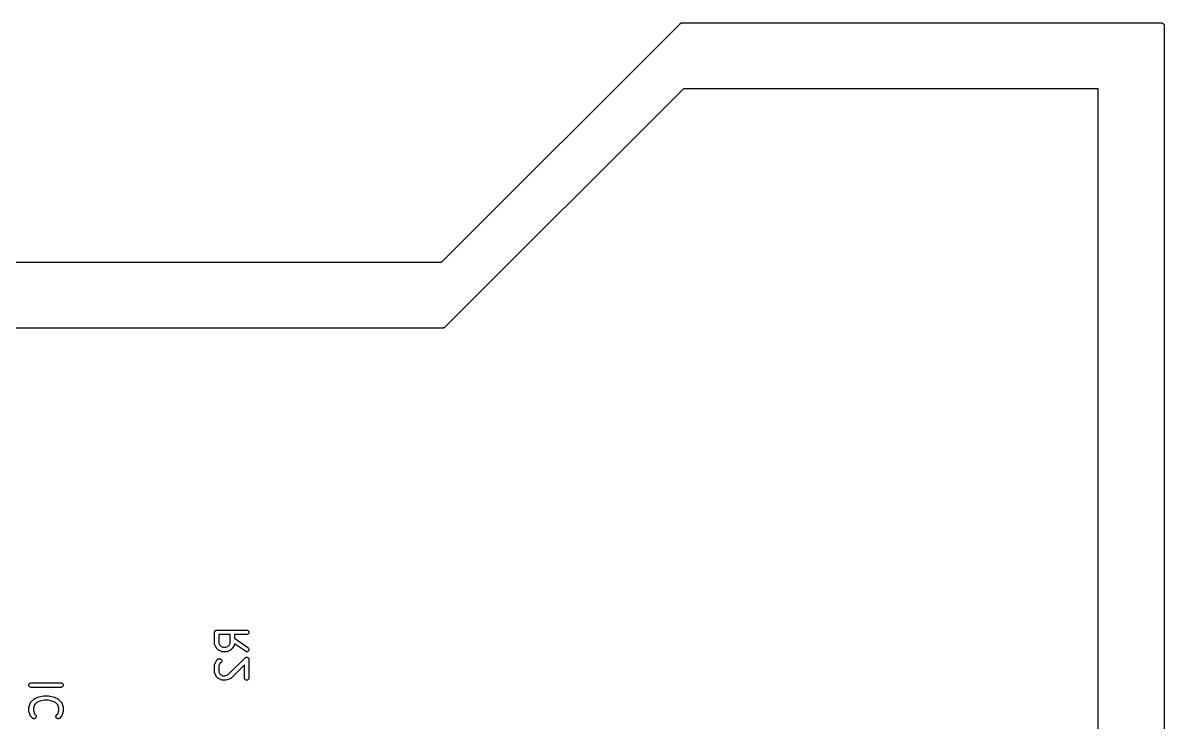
# Model space of a CAD drawing. Extents: x 112.9 to 189.1, y -124 to -78.
# Drawn here: x 169.99 to 189.05, y -89.63 to -77.95 of the extents above; entities that cross this region are included whole.
import ezdxf

# ---------------------------------------------------------------- set-up
doc = ezdxf.new("R2010")
doc.units = 0
doc.layers.add('BLACK', color=7, linetype='CONTINUOUS')

msp = doc.modelspace()

# ---------------------------------------------------------------- linework, layer by layer
at = {"layer": 'BLACK', "linetype": 'CONTINUOUS'}
for p, q in [((180.965, -77.9642), (180.969, -77.9613)), ((180.969, -77.9613), (180.972, -77.9584)), ((180.972, -77.9583), (180.973, -77.9582)), ((180.972, -77.9584), (180.972, -77.9583)), ((180.973, -77.9581), (180.977, -77.956)), ((180.973, -77.9582), (180.973, -77.9581)), ((180.973, -77.9581), (180.973, -77.9581)), ((180.977, -77.956), (180.981, -77.9538)), ((180.981, -77.9536), (180.986, -77.9523)), ((180.981, -77.9537), (180.981, -77.9536)), ((180.981, -77.9536), (180.981, -77.9536)), ((180.981, -77.9536), (180.981, -77.9536)), ((180.981, -77.9538), (180.981, -77.9537)), ((180.986, -77.9523), (180.99, -77.951)), ((180.99, -77.951), (180.99, -77.9509)), ((180.99, -77.9509), (180.991, -77.9509)), ((180.991, -77.9509), (180.995, -77.9505)), ((180.991, -77.9509), (180.991, -77.9509)), ((180.991, -77.9509), (180.991, -77.9509)), ((180.995, -77.9505), (181, -77.95)), ((181, -77.95), (189, -77.95)), ((189, -77.95), (189, -77.95)), ((189, -77.95), (189, -77.95)), ((189, -77.95), (189, -77.95)), ((189, -77.95), (189.001, -77.95)), ((189.001, -77.95), (189.005, -77.9505)), ((189.005, -77.9505), (189.01, -77.951)), ((189.01, -77.951), (189.01, -77.9511)), ((189.01, -77.9511), (189.01, -77.9511)), ((189.01, -77.9511), (189.015, -77.9525)), ((189.015, -77.9525), (189.019, -77.9539)), ((189.019, -77.9539), (189.02, -77.954)), ((189.02, -77.954), (189.02, -77.954)), ((189.02, -77.954), (189.024, -77.9563)), ((189.024, -77.9563), (189.028, -77.9585)), ((189.028, -77.9585), (189.028, -77.9587)), ((189.028, -77.9587), (189.028, -77.9587)), ((189.028, -77.9587), (189.032, -77.9617)), ((189.032, -77.9617), (189.035, -77.9648)), ((176.979, -81.95), (180.965, -77.9646)), ((180.965, -77.9643), (180.965, -77.9642)), ((180.965, -77.9645), (180.965, -77.9643)), ((180.965, -77.9643), (180.965, -77.9643)), ((180.965, -77.9643), (180.965, -77.9643)), ((180.965, -77.9646), (180.965, -77.9645)), ((180.965, -77.9645), (180.965, -77.9645)), ((180.965, -77.9645), (180.965, -77.9645)), ((189.035, -77.9648), (189.036, -77.9649)), ((189.036, -77.9649), (189.036, -77.965)), ((189.036, -77.965), (189.039, -77.9686)), ((189.039, -77.9686), (189.042, -77.9723)), ((189.042, -77.9723), (189.042, -77.9725)), ((189.042, -77.9725), (189.042, -77.9726)), ((189.042, -77.9726), (189.044, -77.9767)), ((189.044, -77.9767), (189.046, -77.9809)), ((189.046, -77.9809), (189.046, -77.9811)), ((189.046, -77.9811), (189.046, -77.9813)), ((189.046, -77.9813), (189.048, -77.9857)), ((189.048, -77.9857), (189.049, -77.9903)), ((189.049, -77.9903), (189.049, -77.9905)), ((189.049, -77.9905), (189.049, -77.9906)), ((189.049, -77.9906), (189.05, -77.9953)), ((189.05, -77.9953), (189.05, -78)), ((189.05, -78), (189.05, -124)), ((181.021, -79.05), (177.035, -83.0354)), ((187.95, -79.05), (181.021, -79.05)), ((187.95, -122.95), (187.95, -79.05)), ((125.021, -81.95), (176.979, -81.95)), ((177, -83.05), (125, -83.05)), ((177.005, -83.0495), (177, -83.05)), ((177.009, -83.0491), (177.005, -83.0495)), ((177.01, -83.0491), (177.009, -83.0491)), ((177.009, -83.0491), (177.009, -83.0491)), ((177.009, -83.0491), (177.009, -83.0491)), ((177.014, -83.0477), (177.01, -83.049)), ((177.01, -83.049), (177.01, -83.0491)), ((177.019, -83.0464), (177.014, -83.0477)), ((177.023, -83.0441), (177.019, -83.0462)), ((177.019, -83.0462), (177.019, -83.0463)), ((177.019, -83.0463), (177.019, -83.0464)), ((177.019, -83.0464), (177.019, -83.0464)), ((177.019, -83.0464), (177.019, -83.0464)), ((177.027, -83.0419), (177.023, -83.0441)), ((177.028, -83.0417), (177.027, -83.0418)), ((177.027, -83.0418), (177.027, -83.0419)), ((177.027, -83.0419), (177.027, -83.0419)), ((177.031, -83.0387), (177.028, -83.0416)), ((177.028, -83.0416), (177.028, -83.0417)), ((177.035, -83.0358), (177.031, -83.0387)), ((177.035, -83.0354), (177.035, -83.0355)), ((177.035, -83.0355), (177.035, -83.0355)), ((177.035, -83.0355), (177.035, -83.0355)), ((177.035, -83.0355), (177.035, -83.0357)), ((177.035, -83.0357), (177.035, -83.0357)), ((177.035, -83.0357), (177.035, -83.0357)), ((177.035, -83.0357), (177.035, -83.0358)), ((173.189, -88.1233), (173.19, -88.1232)), ((173.189, -88.1234), (173.189, -88.1233)), ((173.189, -88.1269), (173.189, -88.1234)), ((173.189, -88.1304), (173.189, -88.1269)), ((173.189, -88.1307), (173.189, -88.1304)), ((173.189, -88.131), (173.189, -88.1307)), ((173.189, -88.1307), (173.189, -88.1307)), ((173.189, -88.1307), (173.189, -88.1307)), ((173.189, -88.3214), (173.189, -88.131)), ((173.19, -88.1232), (173.191, -88.1197)), ((173.191, -88.1197), (173.192, -88.1164)), ((173.192, -88.1162), (173.193, -88.1131)), ((173.192, -88.1163), (173.192, -88.1162)), ((173.192, -88.1164), (173.192, -88.1163)), ((173.193, -88.1131), (173.195, -88.11)), ((173.195, -88.1098), (173.197, -88.1071)), ((173.195, -88.1099), (173.195, -88.1098)), ((173.195, -88.11), (173.195, -88.1099)), ((173.197, -88.1071), (173.2, -88.1043)), ((173.2, -88.1042), (173.203, -88.1019)), ((173.2, -88.1043), (173.2, -88.1042)), ((173.2, -88.1043), (173.2, -88.1043)), ((173.203, -88.1019), (173.205, -88.0997)), ((173.205, -88.0997), (173.206, -88.0997)), ((173.206, -88.0996), (173.209, -88.0979)), ((173.206, -88.0997), (173.206, -88.0996)), ((173.209, -88.0979), (173.212, -88.0963)), ((173.212, -88.0962), (173.216, -88.0952)), ((173.212, -88.0963), (173.212, -88.0962)), ((173.212, -88.0962), (173.212, -88.0962)), ((173.216, -88.0952), (173.219, -88.0942)), ((173.219, -88.0941), (173.223, -88.0938)), ((173.219, -88.0942), (173.219, -88.0941)), ((173.219, -88.0942), (173.219, -88.0942)), ((173.223, -88.0938), (173.226, -88.0935)), ((173.226, -88.0935), (173.726, -88.0935)), ((173.264, -88.1685), (173.264, -88.3126)), ((173.451, -88.1685), (173.264, -88.1685)), ((173.451, -88.3126), (173.451, -88.1685)), ((173.726, -88.1685), (173.526, -88.1685)), ((173.526, -88.1685), (173.526, -88.2305)), ((173.526, -88.2305), (173.748, -88.3859)), ((173.726, -88.0935), (173.727, -88.0935)), ((173.733, -88.1677), (173.726, -88.1685)), ((173.727, -88.0935), (173.734, -88.0943)), ((173.74, -88.1656), (173.733, -88.1677)), ((173.734, -88.0943), (173.741, -88.0965)), ((173.747, -88.1622), (173.74, -88.1656)), ((173.741, -88.0965), (173.747, -88.1)), ((173.747, -88.1), (173.753, -88.1047)), ((173.753, -88.1576), (173.747, -88.1622)), ((173.753, -88.1047), (173.758, -88.1104)), ((173.757, -88.1519), (173.753, -88.1576)), ((173.761, -88.1455), (173.757, -88.1519)), ((173.758, -88.1104), (173.761, -88.1169)), ((173.761, -88.1169), (173.763, -88.1239)), ((173.763, -88.1385), (173.761, -88.1455)), ((173.763, -88.1239), (173.764, -88.1312)), ((173.764, -88.1312), (173.763, -88.1385)), ((173.189, -88.3225), (173.189, -88.3214)), ((173.189, -88.3236), (173.189, -88.3225)), ((173.189, -88.3262), (173.189, -88.3236)), ((173.189, -88.3287), (173.189, -88.3262)), ((173.19, -88.3298), (173.189, -88.3287)), ((173.19, -88.3309), (173.19, -88.3298)), ((173.191, -88.3333), (173.19, -88.3309)), ((173.192, -88.3357), (173.191, -88.3333)), ((173.192, -88.3367), (173.192, -88.3357)), ((173.192, -88.3377), (173.192, -88.3367)), ((173.193, -88.3382), (173.192, -88.3377)), ((173.216, -88.3858), (173.193, -88.3382)), ((173.218, -88.3876), (173.216, -88.3858)), ((173.219, -88.3895), (173.218, -88.3876)), ((173.22, -88.3907), (173.219, -88.3895)), ((173.22, -88.392), (173.22, -88.3907)), ((173.222, -88.3935), (173.22, -88.392)), ((173.223, -88.3952), (173.222, -88.3935)), ((173.223, -88.3956), (173.223, -88.3952)), ((173.247, -88.4194), (173.223, -88.3956)), ((173.249, -88.4207), (173.247, -88.4194)), ((173.25, -88.4222), (173.249, -88.4207)), ((173.252, -88.423), (173.25, -88.4222)), ((173.253, -88.424), (173.252, -88.423)), ((173.255, -88.425), (173.253, -88.424)), ((173.257, -88.4262), (173.255, -88.425)), ((173.257, -88.4264), (173.257, -88.4262)), ((173.305, -88.4502), (173.257, -88.4264)), ((173.264, -88.3126), (173.281, -88.3468)), ((173.281, -88.3468), (173.296, -88.362)), ((173.296, -88.362), (173.33, -88.3792)), ((173.33, -88.3792), (173.384, -88.3792)), ((173.384, -88.3792), (173.418, -88.362)), ((173.457, -88.4264), (173.41, -88.4502)), ((173.418, -88.362), (173.433, -88.3468)), ((173.433, -88.3468), (173.451, -88.3126)), ((173.459, -88.4253), (173.457, -88.4264)), ((173.461, -88.4243), (173.459, -88.4253)), ((173.462, -88.4233), (173.461, -88.4243)), ((173.463, -88.4225), (173.462, -88.4233)), ((173.465, -88.4211), (173.463, -88.4225)), ((173.467, -88.4197), (173.465, -88.4211)), ((173.491, -88.3956), (173.467, -88.4194)), ((173.467, -88.4194), (173.467, -88.4197)), ((173.492, -88.3939), (173.491, -88.3956)), ((173.494, -88.3924), (173.492, -88.3939)), ((173.495, -88.3899), (173.494, -88.3911)), ((173.494, -88.3911), (173.494, -88.3924)), ((173.496, -88.388), (173.495, -88.3899)), ((173.498, -88.3863), (173.496, -88.388)), ((173.522, -88.3382), (173.498, -88.3858)), ((173.498, -88.3858), (173.498, -88.3863)), ((173.523, -88.3362), (173.522, -88.3372)), ((173.522, -88.3372), (173.522, -88.3382)), ((173.524, -88.3314), (173.523, -88.3338)), ((173.523, -88.3338), (173.523, -88.3362)), ((173.525, -88.3292), (173.524, -88.3303)), ((173.524, -88.3303), (173.524, -88.3314)), ((173.526, -88.322), (173.525, -88.323)), ((173.525, -88.323), (173.525, -88.3242)), ((173.525, -88.3242), (173.525, -88.3267)), ((173.525, -88.3267), (173.525, -88.3292)), ((173.705, -88.4474), (173.526, -88.322)), ((173.711, -88.451), (173.705, -88.4474)), ((173.752, -88.4439), (173.746, -88.4484)), ((173.748, -88.3859), (173.748, -88.3862)), ((173.748, -88.3862), (173.754, -88.3911)), ((173.757, -88.4384), (173.752, -88.4439)), ((173.754, -88.3911), (173.758, -88.3969)), ((173.76, -88.432), (173.757, -88.4384)), ((173.758, -88.3969), (173.761, -88.4035)), ((173.763, -88.4251), (173.76, -88.432)), ((173.761, -88.4035), (173.763, -88.4105)), ((173.763, -88.4105), (173.764, -88.4178)), ((173.764, -88.4178), (173.763, -88.4251)), ((173.193, -88.6618), (173.216, -88.6142)), ((173.216, -88.6142), (173.217, -88.6137)), ((173.217, -88.6137), (173.218, -88.6119)), ((173.218, -88.6119), (173.219, -88.6101)), ((173.219, -88.6101), (173.22, -88.6089)), ((173.22, -88.6089), (173.221, -88.6076)), ((173.221, -88.6076), (173.222, -88.6061)), ((173.222, -88.6061), (173.223, -88.6044)), ((173.223, -88.6044), (173.247, -88.5806)), ((173.247, -88.5806), (173.248, -88.5803)), ((173.248, -88.5803), (173.253, -88.5757)), ((173.253, -88.5757), (173.26, -88.5723)), ((173.26, -88.5723), (173.267, -88.5703)), ((173.267, -88.5703), (173.274, -88.5696)), ((173.274, -88.5696), (173.281, -88.5704)), ((173.281, -88.5704), (173.288, -88.5726)), ((173.3, -88.6337), (173.281, -88.6532)), ((173.288, -88.5726), (173.295, -88.5761)), ((173.295, -88.5761), (173.301, -88.5808)), ((173.305, -88.628), (173.3, -88.6337)), ((173.301, -88.5808), (173.305, -88.5865)), ((173.306, -88.4506), (173.305, -88.4502)), ((173.305, -88.5865), (173.309, -88.593)), ((173.308, -88.6216), (173.305, -88.628)), ((173.307, -88.4511), (173.306, -88.4506)), ((173.309, -88.4519), (173.307, -88.4511)), ((173.311, -88.6146), (173.308, -88.6216)), ((173.311, -88.4528), (173.309, -88.4519)), ((173.309, -88.593), (173.311, -88.6)), ((173.313, -88.453), (173.311, -88.4528)), ((173.311, -88.6), (173.311, -88.6073)), ((173.311, -88.6073), (173.311, -88.6146)), ((173.314, -88.4533), (173.313, -88.453)), ((173.316, -88.4536), (173.314, -88.4533)), ((173.319, -88.4541), (173.316, -88.4536)), ((173.32, -88.454), (173.319, -88.4541)), ((173.321, -88.4542), (173.32, -88.454)), ((173.393, -88.4542), (173.321, -88.4542)), ((173.321, -88.4542), (173.321, -88.4542)), ((173.394, -88.4541), (173.393, -88.4542)), ((173.395, -88.4541), (173.394, -88.4541)), ((173.398, -88.4537), (173.395, -88.4541)), ((173.4, -88.4535), (173.398, -88.4537)), ((173.401, -88.4531), (173.4, -88.4535)), ((173.402, -88.453), (173.401, -88.4531)), ((173.405, -88.4521), (173.402, -88.453)), ((173.407, -88.4513), (173.405, -88.4521)), ((173.408, -88.4508), (173.407, -88.4513)), ((173.409, -88.4504), (173.408, -88.4508)), ((173.41, -88.4502), (173.409, -88.4504)), ((173.42, -88.8363), (173.7, -88.5568)), ((173.7, -88.5564), (173.703, -88.5542)), ((173.7, -88.5565), (173.7, -88.5564)), ((173.7, -88.5568), (173.7, -88.5565)), ((173.7, -88.5565), (173.7, -88.5565)), ((173.7, -88.5565), (173.7, -88.5565)), ((173.703, -88.5542), (173.706, -88.552)), ((173.706, -88.5519), (173.709, -88.5502)), ((173.706, -88.552), (173.706, -88.5519)), ((173.706, -88.5519), (173.706, -88.5519)), ((173.709, -88.5502), (173.712, -88.5486)), ((173.718, -88.4533), (173.711, -88.451)), ((173.712, -88.5485), (173.716, -88.5475)), ((173.712, -88.5486), (173.712, -88.5485)), ((173.712, -88.5485), (173.712, -88.5485)), ((173.716, -88.5475), (173.719, -88.5465)), ((173.725, -88.4542), (173.718, -88.4533)), ((173.719, -88.5465), (173.723, -88.5462)), ((173.719, -88.5465), (173.719, -88.5465)), ((173.719, -88.5465), (173.719, -88.5465)), ((173.723, -88.5462), (173.726, -88.5458)), ((173.733, -88.4536), (173.725, -88.4542)), ((173.726, -88.5458), (173.727, -88.5458)), ((173.727, -88.5458), (173.727, -88.5458)), ((173.727, -88.5458), (173.73, -88.5462)), ((173.73, -88.5462), (173.734, -88.5466)), ((173.74, -88.4517), (173.733, -88.4536)), ((173.734, -88.5466), (173.734, -88.5466)), ((173.734, -88.5466), (173.734, -88.5466)), ((173.734, -88.5466), (173.737, -88.5477)), ((173.737, -88.5477), (173.741, -88.5488)), ((173.746, -88.4484), (173.74, -88.4517)), ((173.741, -88.5488), (173.741, -88.5488)), ((173.741, -88.5488), (173.741, -88.5488)), ((173.741, -88.5488), (173.744, -88.5505)), ((173.744, -88.5505), (173.747, -88.5522)), ((173.747, -88.5522), (173.747, -88.5523)), ((173.747, -88.5523), (173.747, -88.5523)), ((173.747, -88.5523), (173.75, -88.5546)), ((173.75, -88.5546), (173.753, -88.5569)), ((173.753, -88.5569), (173.753, -88.557)), ((173.753, -88.557), (173.753, -88.557)), ((173.753, -88.557), (173.755, -88.5599)), ((173.755, -88.5599), (173.757, -88.5626)), ((173.757, -88.5626), (173.757, -88.5626)), ((173.757, -88.5626), (173.757, -88.5627)), ((173.757, -88.5627), (173.759, -88.5661)), ((173.759, -88.5661), (173.761, -88.569)), ((173.761, -88.569), (173.761, -88.5691)), ((173.761, -88.5691), (173.761, -88.5692)), ((173.761, -88.5692), (173.762, -88.5729)), ((173.762, -88.5729), (173.763, -88.576)), ((173.763, -88.576), (173.763, -88.5761)), ((173.763, -88.5761), (173.763, -88.5762)), ((173.763, -88.5762), (173.763, -88.5799)), ((173.763, -88.5799), (173.764, -88.5833)), ((173.764, -88.5833), (173.764, -88.8929)), ((173.189, -88.6733), (173.19, -88.6708)), ((173.189, -88.6758), (173.189, -88.6733)), ((173.189, -88.6769), (173.189, -88.6758)), ((173.189, -88.678), (173.189, -88.6769)), ((173.189, -88.6786), (173.189, -88.678)), ((173.189, -88.7976), (173.189, -88.6786)), ((173.189, -88.7987), (173.189, -88.7976)), ((173.189, -88.7998), (173.189, -88.7987)), ((173.189, -88.8024), (173.189, -88.7998)), ((173.189, -88.8049), (173.189, -88.8024)), ((173.19, -88.806), (173.189, -88.8049)), ((173.19, -88.6686), (173.191, -88.6662)), ((173.19, -88.6697), (173.19, -88.6686)), ((173.19, -88.6708), (173.19, -88.6697)), ((173.19, -88.807), (173.19, -88.806)), ((173.191, -88.8095), (173.19, -88.807)), ((173.191, -88.6662), (173.192, -88.6638)), ((173.192, -88.8119), (173.191, -88.8095)), ((173.192, -88.6628), (173.193, -88.6618)), ((173.192, -88.6638), (173.192, -88.6628)), ((173.192, -88.8129), (173.192, -88.8119)), ((173.192, -88.8139), (173.192, -88.8129)), ((173.193, -88.8144), (173.192, -88.8139)), ((173.216, -88.862), (173.193, -88.8144)), ((173.281, -88.6532), (173.264, -88.6874)), ((173.264, -88.6874), (173.264, -88.7888)), ((173.264, -88.7888), (173.281, -88.823)), ((173.281, -88.823), (173.296, -88.8382)), ((173.689, -88.6739), (173.467, -88.8956)), ((173.689, -88.8929), (173.689, -88.6739)), ((170.089, -89.0044), (170.092, -88.9974)), ((170.089, -89.0116), (170.089, -89.0044)), ((170.089, -89.0189), (170.089, -89.0116)), ((170.091, -89.026), (170.089, -89.0189)), ((170.092, -88.9974), (170.095, -88.9909)), ((170.095, -88.9909), (170.1, -88.9853)), ((170.1, -88.9853), (170.105, -88.9807)), ((170.105, -88.9807), (170.112, -88.9772)), ((170.112, -88.9772), (170.119, -88.9751)), ((170.119, -88.9751), (170.126, -88.9744)), ((170.126, -88.9744), (170.626, -88.9744)), ((170.626, -88.9744), (170.627, -88.9744)), ((170.627, -88.9744), (170.634, -88.9752)), ((170.634, -88.9752), (170.641, -88.9774)), ((170.641, -88.9774), (170.647, -88.981)), ((170.647, -88.981), (170.653, -88.9857)), ((170.653, -88.9857), (170.658, -88.9914)), ((170.658, -88.9914), (170.661, -88.9979)), ((170.661, -88.9979), (170.663, -89.0049)), ((170.663, -89.0194), (170.661, -89.0264)), ((170.663, -89.0049), (170.664, -89.0122)), ((170.664, -89.0122), (170.663, -89.0194)), ((173.218, -88.8638), (173.216, -88.862)), ((173.219, -88.8657), (173.218, -88.8638)), ((173.22, -88.8669), (173.219, -88.8657)), ((173.22, -88.8682), (173.22, -88.8669)), ((173.222, -88.8697), (173.22, -88.8682)), ((173.223, -88.8714), (173.222, -88.8697)), ((173.223, -88.8718), (173.223, -88.8714)), ((173.247, -88.8956), (173.223, -88.8718)), ((173.249, -88.8969), (173.247, -88.8956)), ((173.25, -88.8984), (173.249, -88.8969)), ((173.252, -88.8992), (173.25, -88.8984)), ((173.253, -88.9002), (173.252, -88.8992)), ((173.255, -88.9012), (173.253, -88.9002)), ((173.257, -88.9023), (173.255, -88.9012)), ((173.257, -88.9026), (173.257, -88.9023)), ((173.305, -88.9264), (173.257, -88.9026)), ((173.296, -88.8382), (173.33, -88.8554)), ((173.306, -88.9268), (173.305, -88.9264)), ((173.307, -88.9273), (173.306, -88.9268)), ((173.309, -88.9281), (173.307, -88.9273)), ((173.311, -88.929), (173.309, -88.9281)), ((173.313, -88.9292), (173.311, -88.929)), ((173.314, -88.9295), (173.313, -88.9292)), ((173.316, -88.9298), (173.314, -88.9295)), ((173.319, -88.9303), (173.316, -88.9298)), ((173.32, -88.9302), (173.319, -88.9303)), ((173.321, -88.9304), (173.32, -88.9302)), ((173.369, -88.9304), (173.321, -88.9304)), ((173.321, -88.9304), (173.321, -88.9304)), ((173.33, -88.8554), (173.363, -88.8554)), ((173.363, -88.8554), (173.42, -88.8363)), ((173.371, -88.9302), (173.369, -88.9304)), ((173.373, -88.9301), (173.371, -88.9302)), ((173.375, -88.9298), (173.373, -88.9301)), ((173.376, -88.9296), (173.375, -88.9298)), ((173.378, -88.929), (173.376, -88.9296)), ((173.38, -88.9286), (173.378, -88.929)), ((173.381, -88.9284), (173.38, -88.9286)), ((173.452, -88.9046), (173.381, -88.9284)), ((173.453, -88.9042), (173.452, -88.9046)), ((173.454, -88.9039), (173.453, -88.9042)), ((173.457, -88.9027), (173.454, -88.9039)), ((173.459, -88.9016), (173.457, -88.9027)), ((173.46, -88.901), (173.459, -88.9016)), ((173.461, -88.9005), (173.46, -88.901)), ((173.463, -88.8989), (173.461, -88.9005)), ((173.465, -88.8974), (173.463, -88.8989)), ((173.466, -88.8966), (173.465, -88.8974)), ((173.467, -88.8959), (173.466, -88.8966)), ((173.467, -88.8956), (173.467, -88.8959)), ((173.689, -88.9001), (173.689, -88.8929)), ((173.692, -88.9071), (173.689, -88.9001)), ((173.695, -88.9136), (173.692, -88.9071)), ((173.7, -88.9193), (173.695, -88.9136)), ((173.705, -88.9239), (173.7, -88.9193)), ((173.712, -88.9274), (173.705, -88.9239)), ((173.719, -88.9296), (173.712, -88.9274)), ((173.726, -88.9304), (173.719, -88.9296)), ((173.733, -88.9297), (173.726, -88.9304)), ((173.74, -88.9276), (173.733, -88.9297)), ((173.747, -88.9242), (173.74, -88.9276)), ((173.752, -88.9196), (173.747, -88.9242)), ((173.757, -88.914), (173.752, -88.9196)), ((173.761, -88.9076), (173.757, -88.914)), ((173.763, -88.9007), (173.761, -88.9076)), ((173.764, -88.8934), (173.763, -88.9007)), ((173.764, -88.8929), (173.764, -88.8934)), ((170.095, -89.0324), (170.091, -89.026)), ((170.099, -89.0381), (170.095, -89.0324)), ((170.105, -89.0428), (170.099, -89.0381)), ((170.111, -89.0464), (170.105, -89.0428)), ((170.118, -89.0486), (170.111, -89.0464)), ((170.126, -89.0494), (170.118, -89.0486)), ((170.626, -89.0494), (170.126, -89.0494)), ((170.126, -89.0494), (170.126, -89.0494)), ((170.236, -89.2136), (170.331, -89.1898)), ((170.331, -89.1898), (170.332, -89.1897)), ((170.332, -89.1897), (170.333, -89.1896)), ((170.333, -89.1894), (170.336, -89.1891)), ((170.333, -89.1896), (170.333, -89.1894)), ((170.336, -89.1891), (170.339, -89.1887)), ((170.339, -89.1887), (170.34, -89.1888)), ((170.34, -89.1888), (170.34, -89.1887)), ((170.34, -89.1887), (170.412, -89.1887)), ((170.412, -89.1887), (170.413, -89.1888)), ((170.412, -89.1887), (170.412, -89.1887)), ((170.413, -89.1888), (170.414, -89.1887)), ((170.414, -89.1887), (170.417, -89.1892)), ((170.417, -89.1892), (170.42, -89.1895)), ((170.42, -89.1895), (170.42, -89.1897)), ((170.42, -89.1897), (170.421, -89.1898)), ((170.421, -89.1898), (170.516, -89.2136)), ((170.633, -89.0487), (170.626, -89.0494)), ((170.64, -89.0466), (170.633, -89.0487)), ((170.647, -89.0431), (170.64, -89.0466)), ((170.653, -89.0385), (170.647, -89.0431)), ((170.657, -89.0329), (170.653, -89.0385)), ((170.661, -89.0264), (170.657, -89.0329)), ((170.089, -89.3866), (170.09, -89.3851)), ((170.089, -89.3881), (170.089, -89.3866)), ((170.089, -89.3902), (170.089, -89.3881)), ((170.089, -89.3923), (170.089, -89.3902)), ((170.089, -89.3929), (170.089, -89.3923)), ((170.089, -89.4405), (170.089, -89.3929)), ((170.09, -89.3831), (170.091, -89.381)), ((170.09, -89.3851), (170.09, -89.3831)), ((170.091, -89.381), (170.114, -89.3096)), ((170.114, -89.3096), (170.115, -89.3091)), ((170.115, -89.307), (170.117, -89.3048)), ((170.115, -89.3081), (170.115, -89.307)), ((170.115, -89.3091), (170.115, -89.3081)), ((170.117, -89.3048), (170.118, -89.3024)), ((170.118, -89.3015), (170.119, -89.3006)), ((170.118, -89.3024), (170.118, -89.3015)), ((170.119, -89.3006), (170.12, -89.2986)), ((170.12, -89.2986), (170.122, -89.2965)), ((170.122, -89.2965), (170.123, -89.2958)), ((170.123, -89.2949), (170.171, -89.2473)), ((170.123, -89.2958), (170.123, -89.2949)), ((170.183, -89.3417), (170.164, -89.3989)), ((170.164, -89.3989), (170.164, -89.4344)), ((170.171, -89.2469), (170.173, -89.2456)), ((170.171, -89.2473), (170.171, -89.2469)), ((170.173, -89.2456), (170.175, -89.2442)), ((170.175, -89.2442), (170.176, -89.2433)), ((170.176, -89.2433), (170.177, -89.2424)), ((170.177, -89.2424), (170.179, -89.2414)), ((170.179, -89.2414), (170.181, -89.2403)), ((170.181, -89.2403), (170.228, -89.2165)), ((170.22, -89.3046), (170.183, -89.3417)), ((170.258, -89.2854), (170.22, -89.3046)), ((170.228, -89.2165), (170.229, -89.2162)), ((170.229, -89.2161), (170.233, -89.2149)), ((170.229, -89.2162), (170.229, -89.2161)), ((170.229, -89.2162), (170.229, -89.2162)), ((170.233, -89.2149), (170.236, -89.2137)), ((170.236, -89.2137), (170.236, -89.2136)), ((170.236, -89.2137), (170.236, -89.2137)), ((170.345, -89.2637), (170.258, -89.2854)), ((170.407, -89.2637), (170.345, -89.2637)), ((170.494, -89.2854), (170.407, -89.2637)), ((170.533, -89.3046), (170.494, -89.2854)), ((170.516, -89.2136), (170.517, -89.2138)), ((170.517, -89.2138), (170.517, -89.2138)), ((170.517, -89.2138), (170.517, -89.2138)), ((170.517, -89.2138), (170.52, -89.2151)), ((170.52, -89.2151), (170.524, -89.2163)), ((170.524, -89.2163), (170.524, -89.2164)), ((170.524, -89.2164), (170.524, -89.2165)), ((170.524, -89.2165), (170.572, -89.2403)), ((170.57, -89.3417), (170.533, -89.3046)), ((170.589, -89.3989), (170.57, -89.3417)), ((170.572, -89.2403), (170.572, -89.2405)), ((170.572, -89.2405), (170.574, -89.2416)), ((170.574, -89.2416), (170.576, -89.2426)), ((170.576, -89.2426), (170.577, -89.2436)), ((170.577, -89.2436), (170.578, -89.2445)), ((170.578, -89.2445), (170.58, -89.246)), ((170.58, -89.246), (170.581, -89.2473)), ((170.581, -89.2473), (170.629, -89.2949)), ((170.589, -89.4344), (170.589, -89.3989)), ((170.629, -89.2949), (170.629, -89.2953)), ((170.629, -89.2953), (170.63, -89.2961)), ((170.63, -89.2961), (170.631, -89.2969)), ((170.631, -89.2969), (170.632, -89.299)), ((170.632, -89.299), (170.634, -89.301)), ((170.634, -89.301), (170.634, -89.302)), ((170.634, -89.302), (170.635, -89.3029)), ((170.635, -89.3029), (170.636, -89.3052)), ((170.636, -89.3052), (170.637, -89.3075)), ((170.637, -89.3075), (170.638, -89.3086)), ((170.638, -89.3086), (170.638, -89.3096)), ((170.638, -89.3096), (170.662, -89.381)), ((170.662, -89.381), (170.662, -89.3815)), ((170.662, -89.3815), (170.662, -89.3836)), ((170.662, -89.3836), (170.663, -89.3856)), ((170.663, -89.3856), (170.663, -89.3871)), ((170.663, -89.3871), (170.663, -89.3887)), ((170.663, -89.3887), (170.663, -89.3908)), ((170.663, -89.3908), (170.664, -89.3929)), ((170.664, -89.3929), (170.664, -89.4405)), ((170.089, -89.4426), (170.089, -89.4405)), ((170.089, -89.4447), (170.089, -89.4426)), ((170.089, -89.4462), (170.089, -89.4447)), ((170.089, -89.4478), (170.089, -89.4462)), ((170.09, -89.4498), (170.089, -89.4478)), ((170.09, -89.4518), (170.09, -89.4498)), ((170.091, -89.4523), (170.09, -89.4518)), ((170.114, -89.5238), (170.091, -89.4523)), ((170.115, -89.5248), (170.114, -89.5238)), ((170.115, -89.5258), (170.115, -89.5248)), ((170.116, -89.5281), (170.115, -89.5258)), ((170.117, -89.5304), (170.116, -89.5281)), ((170.118, -89.5313), (170.117, -89.5304)), ((170.119, -89.5323), (170.118, -89.5313)), ((170.12, -89.5343), (170.119, -89.5323)), ((170.122, -89.5364), (170.12, -89.5343)), ((170.122, -89.5372), (170.122, -89.5364)), ((170.123, -89.538), (170.122, -89.5372)), ((170.123, -89.5384), (170.123, -89.538)), ((170.147, -89.5622), (170.123, -89.5384)), ((170.153, -89.5669), (170.147, -89.5622)), ((170.159, -89.5703), (170.153, -89.5669)), ((170.166, -89.5725), (170.159, -89.5703)), ((170.164, -89.4344), (170.183, -89.4916)), ((170.174, -89.5732), (170.166, -89.5725)), ((170.181, -89.5725), (170.174, -89.5732)), ((170.188, -89.5704), (170.181, -89.5725)), ((170.183, -89.4916), (170.2, -89.5092)), ((170.194, -89.567), (170.188, -89.5704)), ((170.2, -89.5624), (170.194, -89.567)), ((170.2, -89.5092), (170.201, -89.5096)), ((170.205, -89.5568), (170.2, -89.5624)), ((170.201, -89.5096), (170.205, -89.5153)), ((170.205, -89.5153), (170.209, -89.5218)), ((170.208, -89.5504), (170.205, -89.5568)), ((170.211, -89.5434), (170.208, -89.5504)), ((170.209, -89.5218), (170.211, -89.5288)), ((170.211, -89.5288), (170.211, -89.5361)), ((170.211, -89.5361), (170.211, -89.5434)), ((170.541, -89.5356), (170.542, -89.5283)), ((170.542, -89.5429), (170.541, -89.5356)), ((170.542, -89.5283), (170.544, -89.5213)), ((170.544, -89.5499), (170.542, -89.5429)), ((170.544, -89.5213), (170.547, -89.5149)), ((170.547, -89.5564), (170.544, -89.5499)), ((170.547, -89.5149), (170.552, -89.5092)), ((170.552, -89.562), (170.547, -89.5564)), ((170.552, -89.5092), (170.57, -89.4916)), ((170.557, -89.5667), (170.552, -89.562)), ((170.564, -89.5702), (170.557, -89.5667)), ((170.571, -89.5724), (170.564, -89.5702)), ((170.57, -89.4916), (170.589, -89.4344)), ((170.578, -89.5732), (170.571, -89.5724)), ((170.585, -89.5726), (170.578, -89.5732)), ((170.592, -89.5705), (170.585, -89.5726)), ((170.599, -89.5672), (170.592, -89.5705)), ((170.605, -89.5626), (170.599, -89.5672)), ((170.629, -89.5384), (170.605, -89.5622)), ((170.605, -89.5622), (170.605, -89.5626)), ((170.63, -89.5376), (170.629, -89.5384)), ((170.632, -89.5347), (170.63, -89.5368)), ((170.63, -89.5368), (170.63, -89.5376)), ((170.634, -89.5328), (170.632, -89.5347)), ((170.635, -89.5309), (170.634, -89.5318)), ((170.634, -89.5318), (170.634, -89.5328)), ((170.636, -89.5286), (170.635, -89.5309)), ((170.637, -89.5263), (170.636, -89.5286)), ((170.638, -89.5243), (170.637, -89.5253)), ((170.637, -89.5253), (170.637, -89.5263)), ((170.662, -89.4523), (170.638, -89.5238)), ((170.638, -89.5238), (170.638, -89.5243)), ((170.663, -89.4483), (170.662, -89.4503)), ((170.662, -89.4503), (170.662, -89.4523)), ((170.664, -89.441), (170.663, -89.4431)), ((170.663, -89.4431), (170.663, -89.4452)), ((170.663, -89.4452), (170.663, -89.4467)), ((170.663, -89.4467), (170.663, -89.4483)), ((170.664, -89.4405), (170.664, -89.441))]:
    msp.add_line(p, q, dxfattribs=at)

doc.saveas('drawing.dxf')
